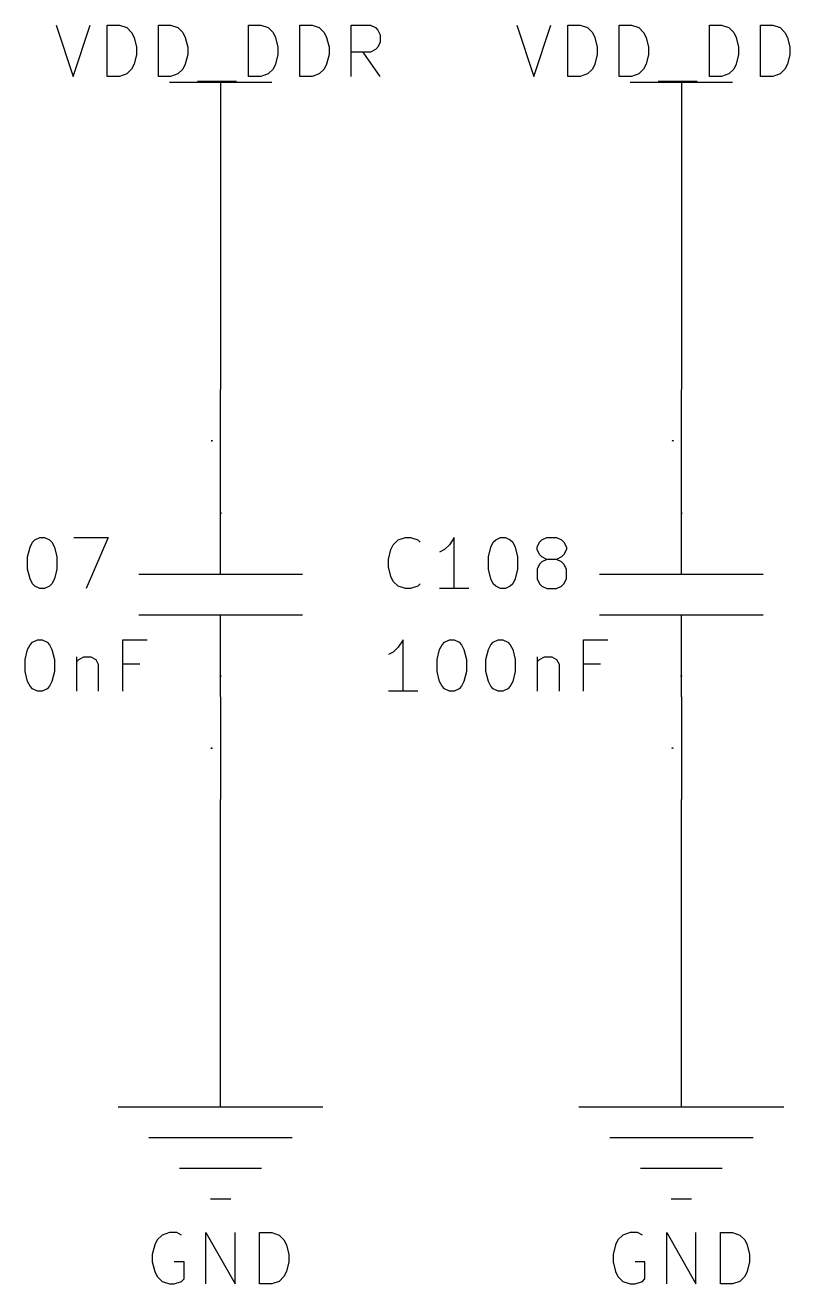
# Model space of a CAD drawing. Header units: millimetres. Extents: x 3 to 246, y -195 to -4.
# Drawn here: x 198.35 to 217.32, y -38.68 to -7.47 of the extents above; entities that cross this region are included whole.
import ezdxf

# ---------------------------------------------------------------- set-up
doc = ezdxf.new("R2010")
doc.units = ezdxf.units.MM
for name, color, linetype in [('GREENSIXTYFIVE', 129, 'CONTINUOUS'), ('LIGHTGREEN', 92, 'CONTINUOUS'), ('LIGHTRED', 12, 'CONTINUOUS'), ('RED', 14, 'CONTINUOUS')]:
    doc.layers.add(name, color=color, linetype=linetype)

msp = doc.modelspace()

# ---------------------------------------------------------------- linework, layer by layer
at = {"layer": 'GREENSIXTYFIVE', "linetype": 'CONTINUOUS'}
for p, q in [((199.1178, -7.4744), (199.5411, -8.7444)), ((199.5411, -8.7444), (199.9645, -7.4744)), ((200.3878, -8.7444), (200.3878, -7.4744)), ((200.3878, -7.4744), (200.6902, -7.4744)), ((200.6902, -7.4744), (200.8716, -7.5349)), ((201.6578, -8.7444), (201.6578, -7.4744)), ((201.6578, -7.4744), (201.9602, -7.4744)), ((201.9602, -7.4744), (202.1416, -7.5349)), ((203.8954, -8.7444), (203.8954, -7.4744)), ((203.8954, -7.4744), (204.1978, -7.4744)), ((204.1978, -7.4744), (204.3792, -7.5349)), ((205.1654, -8.7444), (205.1654, -7.4744)), ((205.1654, -7.4744), (205.4678, -7.4744)), ((205.4678, -7.4744), (205.6492, -7.5349)), ((206.4354, -8.7444), (206.4354, -7.4744)), ((206.4354, -7.4744), (206.9192, -7.4744)), ((206.9192, -7.4744), (207.0402, -7.5349)), ((210.5478, -7.4744), (210.9711, -8.7444)), ((210.9711, -8.7444), (211.3945, -7.4744)), ((211.8178, -8.7444), (211.8178, -7.4744)), ((211.8178, -7.4744), (212.1202, -7.4744)), ((212.1202, -7.4744), (212.3016, -7.5349)), ((213.0878, -8.7444), (213.0878, -7.4744)), ((213.0878, -7.4744), (213.3902, -7.4744)), ((213.3902, -7.4744), (213.5716, -7.5349)), ((215.3254, -8.7444), (215.3254, -7.4744)), ((215.3254, -7.4744), (215.6278, -7.4744)), ((215.6278, -7.4744), (215.8092, -7.5349)), ((216.5954, -8.7444), (216.5954, -7.4744)), ((216.5954, -7.4744), (216.8978, -7.4744)), ((216.8978, -7.4744), (217.0792, -7.5349)), ((200.8716, -7.5349), (200.9926, -7.6559)), ((200.9926, -7.6559), (201.0531, -7.7768)), ((201.0531, -7.7768), (201.1135, -8.0187)), ((202.1416, -7.5349), (202.2626, -7.6559)), ((202.2626, -7.6559), (202.3231, -7.7768)), ((202.3231, -7.7768), (202.3835, -8.0187)), ((204.3792, -7.5349), (204.5002, -7.6559)), ((204.5002, -7.6559), (204.5607, -7.7768)), ((204.5607, -7.7768), (204.6211, -8.0187)), ((205.6492, -7.5349), (205.7702, -7.6559)), ((205.7702, -7.6559), (205.8307, -7.7768)), ((205.8307, -7.7768), (205.8911, -8.0187)), ((207.0402, -7.5349), (207.1007, -7.5954)), ((207.1007, -7.5954), (207.1611, -7.7163)), ((207.1611, -7.7163), (207.1611, -7.8978)), ((212.3016, -7.5349), (212.4226, -7.6559)), ((212.4226, -7.6559), (212.4831, -7.7768)), ((212.4831, -7.7768), (212.5435, -8.0187)), ((213.5716, -7.5349), (213.6926, -7.6559)), ((213.6926, -7.6559), (213.7531, -7.7768)), ((213.7531, -7.7768), (213.8135, -8.0187)), ((215.8092, -7.5349), (215.9302, -7.6559)), ((215.9302, -7.6559), (215.9907, -7.7768)), ((215.9907, -7.7768), (216.0511, -8.0187)), ((217.0792, -7.5349), (217.2002, -7.6559)), ((217.2002, -7.6559), (217.2607, -7.7768)), ((217.2607, -7.7768), (217.3211, -8.0187)), ((201.1135, -8.0187), (201.1135, -8.2001)), ((202.3835, -8.0187), (202.3835, -8.2001)), ((204.6211, -8.0187), (204.6211, -8.2001)), ((205.8911, -8.0187), (205.8911, -8.2001)), ((207.0402, -8.0792), (206.9192, -8.1397)), ((207.1007, -8.0187), (207.0402, -8.0792)), ((207.1611, -7.8978), (207.1007, -8.0187)), ((212.5435, -8.0187), (212.5435, -8.2001)), ((213.8135, -8.0187), (213.8135, -8.2001)), ((216.0511, -8.0187), (216.0511, -8.2001)), ((217.3211, -8.0187), (217.3211, -8.2001)), ((201.1135, -8.2001), (201.0531, -8.442)), ((202.3835, -8.2001), (202.3231, -8.442)), ((204.6211, -8.2001), (204.5607, -8.442)), ((205.8911, -8.2001), (205.8307, -8.442)), ((206.9192, -8.1397), (206.4354, -8.1397)), ((207.1611, -8.7444), (206.7378, -8.1397)), ((212.5435, -8.2001), (212.4831, -8.442)), ((213.8135, -8.2001), (213.7531, -8.442)), ((216.0511, -8.2001), (215.9907, -8.442)), ((217.3211, -8.2001), (217.2607, -8.442)), ((200.8716, -8.684), (200.6902, -8.7444)), ((200.9926, -8.563), (200.8716, -8.684)), ((201.0531, -8.442), (200.9926, -8.563)), ((202.1416, -8.684), (201.9602, -8.7444)), ((202.2626, -8.563), (202.1416, -8.684)), ((202.3231, -8.442), (202.2626, -8.563)), ((204.3792, -8.684), (204.1978, -8.7444)), ((204.5002, -8.563), (204.3792, -8.684)), ((204.5607, -8.442), (204.5002, -8.563)), ((205.6492, -8.684), (205.4678, -8.7444)), ((205.7702, -8.563), (205.6492, -8.684)), ((205.8307, -8.442), (205.7702, -8.563)), ((212.3016, -8.684), (212.1202, -8.7444)), ((212.4226, -8.563), (212.3016, -8.684)), ((212.4831, -8.442), (212.4226, -8.563)), ((213.5716, -8.684), (213.3902, -8.7444)), ((213.6926, -8.563), (213.5716, -8.684)), ((213.7531, -8.442), (213.6926, -8.563)), ((215.8092, -8.684), (215.6278, -8.7444)), ((215.9302, -8.563), (215.8092, -8.684)), ((215.9907, -8.442), (215.9302, -8.563)), ((217.0792, -8.684), (216.8978, -8.7444)), ((217.2002, -8.563), (217.0792, -8.684)), ((217.2607, -8.442), (217.2002, -8.563)), ((200.6902, -8.7444), (200.3878, -8.7444)), ((201.9602, -8.7444), (201.6578, -8.7444)), ((202.6255, -8.8654), (203.5931, -8.8654)), ((204.1978, -8.7444), (203.8954, -8.7444)), ((205.4678, -8.7444), (205.1654, -8.7444)), ((212.1202, -8.7444), (211.8178, -8.7444)), ((213.3902, -8.7444), (213.0878, -8.7444)), ((214.0555, -8.8654), (215.0231, -8.8654)), ((215.6278, -8.7444), (215.3254, -8.7444)), ((216.8978, -8.7444), (216.5954, -8.7444)), ((203.2118, -19.5701), (203.1864, -19.5701)), ((203.1864, -19.5701), (203.19, -19.5725)), ((203.2118, -19.5701), (203.1864, -19.5701)), ((203.1864, -19.5701), (203.19, -19.5725)), ((203.19, -19.5725), (203.1924, -19.5749)), ((203.19, -19.5725), (203.1924, -19.5749)), ((203.1924, -19.5749), (203.1936, -19.5773)), ((203.1924, -19.5749), (203.1936, -19.5773)), ((203.2118, -19.5628), (203.2118, -19.5773)), ((203.2118, -19.5628), (203.2118, -19.5773)), ((214.6418, -19.5701), (214.6164, -19.5701)), ((214.6164, -19.5701), (214.62, -19.5725)), ((214.6418, -19.5701), (214.6164, -19.5701)), ((214.6164, -19.5701), (214.62, -19.5725)), ((214.62, -19.5725), (214.6224, -19.5749)), ((214.62, -19.5725), (214.6224, -19.5749)), ((214.6224, -19.5749), (214.6236, -19.5773)), ((214.6224, -19.5749), (214.6236, -19.5773)), ((214.6418, -19.5628), (214.6418, -19.5773)), ((214.6418, -19.5628), (214.6418, -19.5773)), ((198.5335, -20.2954), (198.594, -20.2349)), ((198.5335, -20.2954), (198.594, -20.2349)), ((198.594, -20.2349), (198.7149, -20.1744)), ((198.594, -20.2349), (198.7149, -20.1744)), ((198.7149, -20.1744), (198.8359, -20.1744)), ((198.7149, -20.1744), (198.8359, -20.1744)), ((198.8359, -20.1744), (198.9568, -20.2349)), ((198.8359, -20.1744), (198.9568, -20.2349)), ((198.9568, -20.2349), (199.0173, -20.2954)), ((198.9568, -20.2349), (199.0173, -20.2954)), ((199.5616, -20.1744), (200.4082, -20.1744)), ((199.5616, -20.1744), (200.4082, -20.1744)), ((200.4082, -20.1744), (199.864, -21.4444)), ((200.4082, -20.1744), (199.864, -21.4444)), ((207.484, -20.3559), (207.605, -20.2349)), ((207.484, -20.3559), (207.605, -20.2349)), ((207.605, -20.2349), (207.7864, -20.1744)), ((207.605, -20.2349), (207.7864, -20.1744)), ((207.7864, -20.1744), (207.9073, -20.1744)), ((207.7864, -20.1744), (207.9073, -20.1744)), ((207.9073, -20.1744), (208.0888, -20.2349)), ((207.9073, -20.1744), (208.0888, -20.2349)), ((208.0888, -20.2349), (208.1492, -20.2954)), ((208.0888, -20.2349), (208.1492, -20.2954)), ((208.9959, -20.1744), (208.875, -20.3559)), ((208.9959, -20.1744), (208.875, -20.3559)), ((208.9959, -21.4444), (208.9959, -20.1744)), ((208.9959, -21.4444), (208.9959, -20.1744)), ((209.9635, -20.2954), (210.024, -20.2349)), ((209.9635, -20.2954), (210.024, -20.2349)), ((210.024, -20.2349), (210.1449, -20.1744)), ((210.024, -20.2349), (210.1449, -20.1744)), ((210.1449, -20.1744), (210.2659, -20.1744)), ((210.1449, -20.1744), (210.2659, -20.1744)), ((210.2659, -20.1744), (210.3868, -20.2349)), ((210.2659, -20.1744), (210.3868, -20.2349)), ((210.3868, -20.2349), (210.4473, -20.2954)), ((210.3868, -20.2349), (210.4473, -20.2954)), ((211.1125, -20.2954), (211.173, -20.2349)), ((211.1125, -20.2954), (211.173, -20.2349)), ((211.173, -20.2349), (211.294, -20.1744)), ((211.173, -20.2349), (211.294, -20.1744)), ((211.294, -20.1744), (211.5359, -20.1744)), ((211.294, -20.1744), (211.5359, -20.1744)), ((211.5359, -20.1744), (211.6568, -20.2349)), ((211.5359, -20.1744), (211.6568, -20.2349)), ((211.6568, -20.2349), (211.7173, -20.2954)), ((211.6568, -20.2349), (211.7173, -20.2954)), ((198.4126, -20.6582), (198.473, -20.4163)), ((198.4126, -20.6582), (198.473, -20.4163)), ((198.473, -20.4163), (198.5335, -20.2954)), ((198.473, -20.4163), (198.5335, -20.2954)), ((199.0173, -20.2954), (199.0778, -20.4163)), ((199.0173, -20.2954), (199.0778, -20.4163)), ((199.0778, -20.4163), (199.1383, -20.6582)), ((199.0778, -20.4163), (199.1383, -20.6582)), ((207.3631, -20.7187), (207.4235, -20.4768)), ((207.3631, -20.7187), (207.4235, -20.4768)), ((207.4235, -20.4768), (207.484, -20.3559)), ((207.4235, -20.4768), (207.484, -20.3559)), ((208.754, -20.4768), (208.6331, -20.5373)), ((208.754, -20.4768), (208.6331, -20.5373)), ((208.875, -20.3559), (208.754, -20.4768)), ((208.875, -20.3559), (208.754, -20.4768)), ((209.8426, -20.6582), (209.903, -20.4163)), ((209.8426, -20.6582), (209.903, -20.4163)), ((209.903, -20.4163), (209.9635, -20.2954)), ((209.903, -20.4163), (209.9635, -20.2954)), ((210.4473, -20.2954), (210.5078, -20.4163)), ((210.4473, -20.2954), (210.5078, -20.4163)), ((210.5078, -20.4163), (210.5683, -20.6582)), ((210.5078, -20.4163), (210.5683, -20.6582)), ((211.0521, -20.4163), (211.1125, -20.2954)), ((211.0521, -20.4163), (211.1125, -20.2954)), ((211.0521, -20.4768), (211.0521, -20.4163)), ((211.0521, -20.4768), (211.0521, -20.4163)), ((211.1125, -20.5978), (211.0521, -20.4768)), ((211.1125, -20.5978), (211.0521, -20.4768)), ((211.7173, -20.2954), (211.7778, -20.4163)), ((211.7173, -20.2954), (211.7778, -20.4163)), ((211.7778, -20.4768), (211.7173, -20.5978)), ((211.7778, -20.4768), (211.7173, -20.5978)), ((211.7778, -20.4163), (211.7778, -20.4768)), ((211.7778, -20.4163), (211.7778, -20.4768)), ((198.4126, -20.9606), (198.4126, -20.6582)), ((198.4126, -20.9606), (198.4126, -20.6582)), ((199.1383, -20.6582), (199.1383, -20.9606)), ((199.1383, -20.6582), (199.1383, -20.9606)), ((207.3631, -20.9001), (207.3631, -20.7187)), ((207.3631, -20.9001), (207.3631, -20.7187)), ((207.4235, -21.142), (207.3631, -20.9001)), ((207.4235, -21.142), (207.3631, -20.9001)), ((209.8426, -20.9606), (209.8426, -20.6582)), ((209.8426, -20.9606), (209.8426, -20.6582)), ((210.5683, -20.6582), (210.5683, -20.9606)), ((210.5683, -20.6582), (210.5683, -20.9606)), ((211.1125, -20.8397), (211.0521, -20.9606)), ((211.1125, -20.8397), (211.0521, -20.9606)), ((211.173, -20.6582), (211.1125, -20.5978)), ((211.173, -20.6582), (211.1125, -20.5978)), ((211.173, -20.7792), (211.1125, -20.8397)), ((211.173, -20.7792), (211.1125, -20.8397)), ((211.294, -20.7187), (211.173, -20.6582)), ((211.294, -20.7187), (211.173, -20.6582)), ((211.294, -20.7187), (211.173, -20.7792)), ((211.294, -20.7187), (211.173, -20.7792)), ((211.5359, -20.7187), (211.294, -20.7187)), ((211.5359, -20.7187), (211.294, -20.7187)), ((211.6568, -20.6582), (211.5359, -20.7187)), ((211.6568, -20.6582), (211.5359, -20.7187)), ((211.6568, -20.7792), (211.5359, -20.7187)), ((211.6568, -20.7792), (211.5359, -20.7187)), ((211.7173, -20.5978), (211.6568, -20.6582)), ((211.7173, -20.5978), (211.6568, -20.6582)), ((211.7173, -20.8397), (211.6568, -20.7792)), ((211.7173, -20.8397), (211.6568, -20.7792)), ((211.7778, -20.9606), (211.7173, -20.8397)), ((211.7778, -20.9606), (211.7173, -20.8397)), ((198.473, -21.2025), (198.4126, -20.9606)), ((198.473, -21.2025), (198.4126, -20.9606)), ((198.5335, -21.3235), (198.473, -21.2025)), ((198.5335, -21.3235), (198.473, -21.2025)), ((199.0778, -21.2025), (199.0173, -21.3235)), ((199.0778, -21.2025), (199.0173, -21.3235)), ((199.1383, -20.9606), (199.0778, -21.2025)), ((199.1383, -20.9606), (199.0778, -21.2025)), ((207.484, -21.263), (207.4235, -21.142)), ((207.484, -21.263), (207.4235, -21.142)), ((209.903, -21.2025), (209.8426, -20.9606)), ((209.903, -21.2025), (209.8426, -20.9606)), ((209.9635, -21.3235), (209.903, -21.2025)), ((209.9635, -21.3235), (209.903, -21.2025)), ((210.5078, -21.2025), (210.4473, -21.3235)), ((210.5078, -21.2025), (210.4473, -21.3235)), ((210.5683, -20.9606), (210.5078, -21.2025)), ((210.5683, -20.9606), (210.5078, -21.2025)), ((211.0521, -20.9606), (211.0521, -21.2025)), ((211.0521, -20.9606), (211.0521, -21.2025)), ((211.0521, -21.2025), (211.1125, -21.3235)), ((211.0521, -21.2025), (211.1125, -21.3235)), ((211.7173, -21.3235), (211.7778, -21.2025)), ((211.7173, -21.3235), (211.7778, -21.2025)), ((211.7778, -21.2025), (211.7778, -20.9606)), ((211.7778, -21.2025), (211.7778, -20.9606)), ((198.594, -21.384), (198.5335, -21.3235)), ((198.594, -21.384), (198.5335, -21.3235)), ((198.7149, -21.4444), (198.594, -21.384)), ((198.7149, -21.4444), (198.594, -21.384)), ((198.8359, -21.4444), (198.7149, -21.4444)), ((198.8359, -21.4444), (198.7149, -21.4444)), ((198.9568, -21.384), (198.8359, -21.4444)), ((198.9568, -21.384), (198.8359, -21.4444)), ((199.0173, -21.3235), (198.9568, -21.384)), ((199.0173, -21.3235), (198.9568, -21.384)), ((207.605, -21.384), (207.484, -21.263)), ((207.605, -21.384), (207.484, -21.263)), ((207.7864, -21.4444), (207.605, -21.384)), ((207.7864, -21.4444), (207.605, -21.384)), ((207.9073, -21.4444), (207.7864, -21.4444)), ((207.9073, -21.4444), (207.7864, -21.4444)), ((208.0888, -21.384), (207.9073, -21.4444)), ((208.0888, -21.384), (207.9073, -21.4444)), ((208.1492, -21.3235), (208.0888, -21.384)), ((208.1492, -21.3235), (208.0888, -21.384)), ((209.3588, -21.4444), (208.6331, -21.4444)), ((209.3588, -21.4444), (208.6331, -21.4444)), ((210.024, -21.384), (209.9635, -21.3235)), ((210.024, -21.384), (209.9635, -21.3235)), ((210.1449, -21.4444), (210.024, -21.384)), ((210.1449, -21.4444), (210.024, -21.384)), ((210.2659, -21.4444), (210.1449, -21.4444)), ((210.2659, -21.4444), (210.1449, -21.4444)), ((210.3868, -21.384), (210.2659, -21.4444)), ((210.3868, -21.384), (210.2659, -21.4444)), ((210.4473, -21.3235), (210.3868, -21.384)), ((210.4473, -21.3235), (210.3868, -21.384)), ((211.1125, -21.3235), (211.173, -21.384)), ((211.1125, -21.3235), (211.173, -21.384)), ((211.173, -21.384), (211.294, -21.4444)), ((211.173, -21.384), (211.294, -21.4444)), ((211.294, -21.4444), (211.5359, -21.4444)), ((211.294, -21.4444), (211.5359, -21.4444)), ((211.5359, -21.4444), (211.6568, -21.384)), ((211.5359, -21.4444), (211.6568, -21.384)), ((211.6568, -21.384), (211.7173, -21.3235)), ((211.6568, -21.384), (211.7173, -21.3235)), ((198.473, -22.8354), (198.5335, -22.7749)), ((198.473, -22.8354), (198.5335, -22.7749)), ((198.5335, -22.7749), (198.6544, -22.7144)), ((198.5335, -22.7749), (198.6544, -22.7144)), ((198.6544, -22.7144), (198.7754, -22.7144)), ((198.6544, -22.7144), (198.7754, -22.7144)), ((198.7754, -22.7144), (198.8963, -22.7749)), ((198.7754, -22.7144), (198.8963, -22.7749)), ((198.8963, -22.7749), (198.9568, -22.8354)), ((198.8963, -22.7749), (198.9568, -22.8354)), ((200.771, -23.9844), (200.771, -22.7144)), ((200.771, -22.7144), (201.3758, -22.7144)), ((200.771, -23.9844), (200.771, -22.7144)), ((200.771, -22.7144), (201.3758, -22.7144)), ((207.7259, -22.7144), (207.605, -22.8959)), ((207.7259, -22.7144), (207.605, -22.8959)), ((207.7259, -23.9844), (207.7259, -22.7144)), ((207.7259, -23.9844), (207.7259, -22.7144)), ((208.6935, -22.8354), (208.754, -22.7749)), ((208.6935, -22.8354), (208.754, -22.7749)), ((208.754, -22.7749), (208.8749, -22.7144)), ((208.754, -22.7749), (208.8749, -22.7144)), ((208.8749, -22.7144), (208.9959, -22.7144)), ((208.8749, -22.7144), (208.9959, -22.7144)), ((208.9959, -22.7144), (209.1168, -22.7749)), ((208.9959, -22.7144), (209.1168, -22.7749)), ((209.1168, -22.7749), (209.1773, -22.8354)), ((209.1168, -22.7749), (209.1773, -22.8354)), ((209.903, -22.8354), (209.9635, -22.7749)), ((209.903, -22.8354), (209.9635, -22.7749)), ((209.9635, -22.7749), (210.0844, -22.7144)), ((209.9635, -22.7749), (210.0844, -22.7144)), ((210.0844, -22.7144), (210.2054, -22.7144)), ((210.0844, -22.7144), (210.2054, -22.7144)), ((210.2054, -22.7144), (210.3263, -22.7749)), ((210.2054, -22.7144), (210.3263, -22.7749)), ((210.3263, -22.7749), (210.3868, -22.8354)), ((210.3263, -22.7749), (210.3868, -22.8354)), ((212.201, -23.9844), (212.201, -22.7144)), ((212.201, -22.7144), (212.8058, -22.7144)), ((212.201, -23.9844), (212.201, -22.7144)), ((212.201, -22.7144), (212.8058, -22.7144)), ((198.3521, -23.1982), (198.4125, -22.9563)), ((198.3521, -23.1982), (198.4125, -22.9563)), ((198.4125, -22.9563), (198.473, -22.8354)), ((198.4125, -22.9563), (198.473, -22.8354)), ((198.9568, -22.8354), (199.0173, -22.9563)), ((198.9568, -22.8354), (199.0173, -22.9563)), ((199.0173, -22.9563), (199.0778, -23.1982)), ((199.0173, -22.9563), (199.0778, -23.1982)), ((207.484, -23.0168), (207.3631, -23.0773)), ((207.484, -23.0168), (207.3631, -23.0773)), ((207.605, -22.8959), (207.484, -23.0168)), ((207.605, -22.8959), (207.484, -23.0168)), ((208.5726, -23.1982), (208.633, -22.9563)), ((208.5726, -23.1982), (208.633, -22.9563)), ((208.633, -22.9563), (208.6935, -22.8354)), ((208.633, -22.9563), (208.6935, -22.8354)), ((209.1773, -22.8354), (209.2378, -22.9563)), ((209.1773, -22.8354), (209.2378, -22.9563)), ((209.2378, -22.9563), (209.2983, -23.1982)), ((209.2378, -22.9563), (209.2983, -23.1982)), ((209.7821, -23.1982), (209.8425, -22.9563)), ((209.7821, -23.1982), (209.8425, -22.9563)), ((209.8425, -22.9563), (209.903, -22.8354)), ((209.8425, -22.9563), (209.903, -22.8354)), ((210.3868, -22.8354), (210.4473, -22.9563)), ((210.3868, -22.8354), (210.4473, -22.9563)), ((210.4473, -22.9563), (210.5078, -23.1982)), ((210.4473, -22.9563), (210.5078, -23.1982)), ((198.3521, -23.5006), (198.3521, -23.1982)), ((198.3521, -23.5006), (198.3521, -23.1982)), ((199.0778, -23.1982), (199.0778, -23.5006)), ((199.0778, -23.1982), (199.0778, -23.5006)), ((199.622, -23.1378), (199.622, -23.9844)), ((199.622, -23.1378), (199.622, -23.9844)), ((199.622, -23.2587), (199.6825, -23.1982)), ((199.622, -23.2587), (199.6825, -23.1982)), ((199.6825, -23.1982), (199.8035, -23.1378)), ((199.6825, -23.1982), (199.8035, -23.1378)), ((199.8035, -23.1378), (199.9849, -23.1378)), ((199.8035, -23.1378), (199.9849, -23.1378)), ((199.9849, -23.1378), (200.1058, -23.1982)), ((199.9849, -23.1378), (200.1058, -23.1982)), ((200.1058, -23.1982), (200.1663, -23.3192)), ((200.1058, -23.1982), (200.1663, -23.3192)), ((200.1663, -23.3192), (200.1663, -23.9844)), ((200.1663, -23.3192), (200.1663, -23.9844)), ((201.1944, -23.3192), (200.771, -23.3192)), ((201.1944, -23.3192), (200.771, -23.3192)), ((208.5726, -23.5006), (208.5726, -23.1982)), ((208.5726, -23.5006), (208.5726, -23.1982)), ((209.2983, -23.1982), (209.2983, -23.5006)), ((209.2983, -23.1982), (209.2983, -23.5006)), ((209.7821, -23.5006), (209.7821, -23.1982)), ((209.7821, -23.5006), (209.7821, -23.1982)), ((210.5078, -23.1982), (210.5078, -23.5006)), ((210.5078, -23.1982), (210.5078, -23.5006)), ((211.052, -23.1378), (211.052, -23.9844)), ((211.052, -23.1378), (211.052, -23.9844)), ((211.052, -23.2587), (211.1125, -23.1982)), ((211.052, -23.2587), (211.1125, -23.1982)), ((211.1125, -23.1982), (211.2335, -23.1378)), ((211.1125, -23.1982), (211.2335, -23.1378)), ((211.2335, -23.1378), (211.4149, -23.1378)), ((211.2335, -23.1378), (211.4149, -23.1378)), ((211.4149, -23.1378), (211.5358, -23.1982)), ((211.4149, -23.1378), (211.5358, -23.1982)), ((211.5358, -23.1982), (211.5963, -23.3192)), ((211.5358, -23.1982), (211.5963, -23.3192)), ((211.5963, -23.3192), (211.5963, -23.9844)), ((211.5963, -23.3192), (211.5963, -23.9844)), ((212.6244, -23.3192), (212.201, -23.3192)), ((212.6244, -23.3192), (212.201, -23.3192)), ((198.4125, -23.7425), (198.3521, -23.5006)), ((198.4125, -23.7425), (198.3521, -23.5006)), ((199.0778, -23.5006), (199.0173, -23.7425)), ((199.0778, -23.5006), (199.0173, -23.7425)), ((203.1864, -23.6074), (203.1876, -23.605)), ((203.1864, -23.6074), (203.1876, -23.605)), ((203.1864, -23.6135), (203.1864, -23.6074)), ((203.1864, -23.6135), (203.1864, -23.6074)), ((203.1876, -23.6159), (203.1864, -23.6135)), ((203.1876, -23.6159), (203.1864, -23.6135)), ((203.1876, -23.605), (203.1888, -23.6038)), ((203.1876, -23.605), (203.1888, -23.6038)), ((203.1888, -23.6171), (203.1876, -23.6159)), ((203.1888, -23.6171), (203.1876, -23.6159)), ((203.1888, -23.6038), (203.1912, -23.6026)), ((203.1888, -23.6038), (203.1912, -23.6026)), ((203.1912, -23.6026), (203.1936, -23.6026)), ((203.1912, -23.6026), (203.1936, -23.6026)), ((203.1936, -23.6026), (203.1972, -23.6038)), ((203.1936, -23.6026), (203.1972, -23.6038)), ((203.1972, -23.6038), (203.2118, -23.6183)), ((203.1972, -23.6038), (203.2118, -23.6183)), ((203.2118, -23.6183), (203.2118, -23.6026)), ((203.2118, -23.6183), (203.2118, -23.6026)), ((208.633, -23.7425), (208.5726, -23.5006)), ((208.633, -23.7425), (208.5726, -23.5006)), ((209.2983, -23.5006), (209.2378, -23.7425)), ((209.2983, -23.5006), (209.2378, -23.7425)), ((209.8425, -23.7425), (209.7821, -23.5006)), ((209.8425, -23.7425), (209.7821, -23.5006)), ((210.5078, -23.5006), (210.4473, -23.7425)), ((210.5078, -23.5006), (210.4473, -23.7425)), ((214.6164, -23.6074), (214.6176, -23.605)), ((214.6164, -23.6074), (214.6176, -23.605)), ((214.6164, -23.6135), (214.6164, -23.6074)), ((214.6164, -23.6135), (214.6164, -23.6074)), ((214.6176, -23.6159), (214.6164, -23.6135)), ((214.6176, -23.6159), (214.6164, -23.6135)), ((214.6176, -23.605), (214.6188, -23.6038)), ((214.6176, -23.605), (214.6188, -23.6038)), ((214.6188, -23.6171), (214.6176, -23.6159)), ((214.6188, -23.6171), (214.6176, -23.6159)), ((214.6188, -23.6038), (214.6212, -23.6026)), ((214.6188, -23.6038), (214.6212, -23.6026)), ((214.6212, -23.6026), (214.6236, -23.6026)), ((214.6212, -23.6026), (214.6236, -23.6026)), ((214.6236, -23.6026), (214.6272, -23.6038)), ((214.6236, -23.6026), (214.6272, -23.6038)), ((214.6272, -23.6038), (214.6418, -23.6183)), ((214.6272, -23.6038), (214.6418, -23.6183)), ((214.6418, -23.6183), (214.6418, -23.6026)), ((214.6418, -23.6183), (214.6418, -23.6026)), ((198.473, -23.8635), (198.4125, -23.7425)), ((198.473, -23.8635), (198.4125, -23.7425)), ((198.5335, -23.924), (198.473, -23.8635)), ((198.5335, -23.924), (198.473, -23.8635)), ((198.6544, -23.9844), (198.5335, -23.924)), ((198.6544, -23.9844), (198.5335, -23.924)), ((198.7754, -23.9844), (198.6544, -23.9844)), ((198.7754, -23.9844), (198.6544, -23.9844)), ((198.8963, -23.924), (198.7754, -23.9844)), ((198.8963, -23.924), (198.7754, -23.9844)), ((198.9568, -23.8635), (198.8963, -23.924)), ((198.9568, -23.8635), (198.8963, -23.924)), ((199.0173, -23.7425), (198.9568, -23.8635)), ((199.0173, -23.7425), (198.9568, -23.8635)), ((208.0888, -23.9844), (207.3631, -23.9844)), ((208.0888, -23.9844), (207.3631, -23.9844)), ((208.6935, -23.8635), (208.633, -23.7425)), ((208.6935, -23.8635), (208.633, -23.7425)), ((208.754, -23.924), (208.6935, -23.8635)), ((208.754, -23.924), (208.6935, -23.8635)), ((208.8749, -23.9844), (208.754, -23.924)), ((208.8749, -23.9844), (208.754, -23.924)), ((208.9959, -23.9844), (208.8749, -23.9844)), ((208.9959, -23.9844), (208.8749, -23.9844)), ((209.1168, -23.924), (208.9959, -23.9844)), ((209.1168, -23.924), (208.9959, -23.9844)), ((209.1773, -23.8635), (209.1168, -23.924)), ((209.1773, -23.8635), (209.1168, -23.924)), ((209.2378, -23.7425), (209.1773, -23.8635)), ((209.2378, -23.7425), (209.1773, -23.8635)), ((209.903, -23.8635), (209.8425, -23.7425)), ((209.903, -23.8635), (209.8425, -23.7425)), ((209.9635, -23.924), (209.903, -23.8635)), ((209.9635, -23.924), (209.903, -23.8635)), ((210.0844, -23.9844), (209.9635, -23.924)), ((210.0844, -23.9844), (209.9635, -23.924)), ((210.2054, -23.9844), (210.0844, -23.9844)), ((210.2054, -23.9844), (210.0844, -23.9844)), ((210.3263, -23.924), (210.2054, -23.9844)), ((210.3263, -23.924), (210.2054, -23.9844)), ((210.3868, -23.8635), (210.3263, -23.924)), ((210.3868, -23.8635), (210.3263, -23.924)), ((210.4473, -23.7425), (210.3868, -23.8635)), ((210.4473, -23.7425), (210.3868, -23.8635)), ((201.93, -37.4092), (201.7486, -37.4697)), ((202.1114, -37.4092), (201.93, -37.4092)), ((202.2324, -37.4697), (202.1114, -37.4092)), ((202.8371, -38.6792), (202.8371, -37.4092)), ((202.8371, -37.4092), (203.5628, -38.6792)), ((203.5628, -38.6792), (203.5628, -37.4092)), ((204.1676, -38.6792), (204.1676, -37.4092)), ((204.1676, -37.4092), (204.47, -37.4092)), ((204.47, -37.4092), (204.6514, -37.4697)), ((213.36, -37.4092), (213.1786, -37.4697)), ((213.5414, -37.4092), (213.36, -37.4092)), ((213.6624, -37.4697), (213.5414, -37.4092)), ((214.2671, -38.6792), (214.2671, -37.4092)), ((214.2671, -37.4092), (214.9928, -38.6792)), ((214.9928, -38.6792), (214.9928, -37.4092)), ((215.5976, -38.6792), (215.5976, -37.4092)), ((215.5976, -37.4092), (215.9, -37.4092)), ((215.9, -37.4092), (216.0814, -37.4697)), ((201.5671, -37.7116), (201.5067, -37.9535)), ((201.6276, -37.5907), (201.5671, -37.7116)), ((201.7486, -37.4697), (201.6276, -37.5907)), ((204.6514, -37.4697), (204.7724, -37.5907)), ((204.7724, -37.5907), (204.8329, -37.7116)), ((204.8329, -37.7116), (204.8933, -37.9535)), ((212.9971, -37.7116), (212.9367, -37.9535)), ((213.0576, -37.5907), (212.9971, -37.7116)), ((213.1786, -37.4697), (213.0576, -37.5907)), ((216.0814, -37.4697), (216.2024, -37.5907)), ((216.2024, -37.5907), (216.2629, -37.7116)), ((216.2629, -37.7116), (216.3233, -37.9535)), ((201.5067, -37.9535), (201.5067, -38.1349)), ((204.8933, -37.9535), (204.8933, -38.1349)), ((212.9367, -37.9535), (212.9367, -38.1349)), ((216.3233, -37.9535), (216.3233, -38.1349)), ((201.5067, -38.1349), (201.5671, -38.3768)), ((201.5671, -38.3768), (201.6276, -38.4978)), ((202.2928, -38.1349), (202.0509, -38.1349)), ((202.2928, -38.5583), (202.2928, -38.1349)), ((204.8329, -38.3768), (204.7724, -38.4978)), ((204.8933, -38.1349), (204.8329, -38.3768)), ((212.9367, -38.1349), (212.9971, -38.3768)), ((212.9971, -38.3768), (213.0576, -38.4978)), ((213.7228, -38.1349), (213.4809, -38.1349)), ((213.7228, -38.5583), (213.7228, -38.1349)), ((216.2629, -38.3768), (216.2024, -38.4978)), ((216.3233, -38.1349), (216.2629, -38.3768)), ((201.6276, -38.4978), (201.7486, -38.6188)), ((201.7486, -38.6188), (201.93, -38.6792)), ((201.93, -38.6792), (202.0509, -38.6792)), ((202.0509, -38.6792), (202.2324, -38.6188)), ((202.2324, -38.6188), (202.2928, -38.5583)), ((204.47, -38.6792), (204.1676, -38.6792)), ((204.6514, -38.6188), (204.47, -38.6792)), ((204.7724, -38.4978), (204.6514, -38.6188)), ((213.0576, -38.4978), (213.1786, -38.6188)), ((213.1786, -38.6188), (213.36, -38.6792)), ((213.36, -38.6792), (213.4809, -38.6792)), ((213.4809, -38.6792), (213.6624, -38.6188)), ((213.6624, -38.6188), (213.7228, -38.5583)), ((215.9, -38.6792), (215.5976, -38.6792)), ((216.0814, -38.6188), (215.9, -38.6792)), ((216.2024, -38.4978), (216.0814, -38.6188))]:
    msp.add_line(p, q, dxfattribs=at)
at = {"layer": 'LIGHTGREEN', "linetype": 'CONTINUOUS'}
for p, q in [((203.2, -11.43), (203.2, -16.51)), ((214.63, -11.43), (214.63, -16.51)), ((203.2, -31.75), (203.2, -26.67)), ((214.63, -31.75), (214.63, -26.67))]:
    msp.add_line(p, q, dxfattribs=at)
at = {"layer": 'LIGHTRED', "linetype": 'CONTINUOUS'}
for p, q in [((202.9937, -17.78), (202.9683, -17.78)), ((202.9683, -17.78), (202.9719, -17.7824)), ((202.9937, -17.78), (202.9683, -17.78)), ((202.9683, -17.78), (202.9719, -17.7824)), ((202.9719, -17.7824), (202.9743, -17.7848)), ((202.9719, -17.7824), (202.9743, -17.7848)), ((202.9743, -17.7848), (202.9755, -17.7872)), ((202.9743, -17.7848), (202.9755, -17.7872)), ((202.9937, -17.7727), (202.9937, -17.7872)), ((202.9937, -17.7727), (202.9937, -17.7872)), ((214.4237, -17.78), (214.3983, -17.78)), ((214.3983, -17.78), (214.4019, -17.7824)), ((214.4237, -17.78), (214.3983, -17.78)), ((214.3983, -17.78), (214.4019, -17.7824)), ((214.4019, -17.7824), (214.4043, -17.7848)), ((214.4019, -17.7824), (214.4043, -17.7848)), ((214.4043, -17.7848), (214.4055, -17.7872)), ((214.4043, -17.7848), (214.4055, -17.7872)), ((214.4237, -17.7727), (214.4237, -17.7872)), ((214.4237, -17.7727), (214.4237, -17.7872)), ((202.9683, -25.3975), (202.9695, -25.3951)), ((202.9683, -25.3975), (202.9695, -25.3951)), ((202.9683, -25.4036), (202.9683, -25.3975)), ((202.9683, -25.4036), (202.9683, -25.3975)), ((202.9695, -25.406), (202.9683, -25.4036)), ((202.9695, -25.406), (202.9683, -25.4036)), ((202.9695, -25.3951), (202.9707, -25.3939)), ((202.9695, -25.3951), (202.9707, -25.3939)), ((202.9707, -25.4072), (202.9695, -25.406)), ((202.9707, -25.4072), (202.9695, -25.406)), ((202.9707, -25.3939), (202.9731, -25.3927)), ((202.9707, -25.3939), (202.9731, -25.3927)), ((202.9731, -25.3927), (202.9755, -25.3927)), ((202.9731, -25.3927), (202.9755, -25.3927)), ((202.9755, -25.3927), (202.9791, -25.3939)), ((202.9755, -25.3927), (202.9791, -25.3939)), ((202.9791, -25.3939), (202.9937, -25.4084)), ((202.9791, -25.3939), (202.9937, -25.4084)), ((202.9937, -25.4084), (202.9937, -25.3927)), ((202.9937, -25.4084), (202.9937, -25.3927)), ((214.3983, -25.3975), (214.3995, -25.3951)), ((214.3983, -25.3975), (214.3995, -25.3951)), ((214.3983, -25.4036), (214.3983, -25.3975)), ((214.3983, -25.4036), (214.3983, -25.3975)), ((214.3995, -25.406), (214.3983, -25.4036)), ((214.3995, -25.406), (214.3983, -25.4036)), ((214.3995, -25.3951), (214.4007, -25.3939)), ((214.3995, -25.3951), (214.4007, -25.3939)), ((214.4007, -25.4072), (214.3995, -25.406)), ((214.4007, -25.4072), (214.3995, -25.406)), ((214.4007, -25.3939), (214.4031, -25.3927)), ((214.4007, -25.3939), (214.4031, -25.3927)), ((214.4031, -25.3927), (214.4055, -25.3927)), ((214.4031, -25.3927), (214.4055, -25.3927)), ((214.4055, -25.3927), (214.4091, -25.3939)), ((214.4055, -25.3927), (214.4091, -25.3939)), ((214.4091, -25.3939), (214.4237, -25.4084)), ((214.4091, -25.3939), (214.4237, -25.4084)), ((214.4237, -25.4084), (214.4237, -25.3927)), ((214.4237, -25.4084), (214.4237, -25.3927))]:
    msp.add_line(p, q, dxfattribs=at)
at = {"layer": 'RED', "linetype": 'CONTINUOUS'}
for p, q in [((201.93, -8.89), (204.47, -8.89)), ((203.2, -8.89), (203.2, -10.16)), ((213.36, -8.89), (215.9, -8.89)), ((214.63, -8.89), (214.63, -10.16)), ((203.2, -10.16), (203.2, -11.43)), ((214.63, -10.16), (214.63, -11.43)), ((203.2, -19.05), (203.2, -16.51)), ((203.2, -19.05), (203.2, -16.51)), ((214.63, -19.05), (214.63, -16.51)), ((214.63, -19.05), (214.63, -16.51)), ((203.2, -21.082), (203.2, -19.05)), ((214.63, -21.082), (214.63, -19.05)), ((201.168, -21.082), (205.232, -21.082)), ((212.598, -21.082), (216.662, -21.082)), ((205.232, -22.098), (201.168, -22.098)), ((203.2, -24.13), (203.2, -22.098)), ((216.662, -22.098), (212.598, -22.098)), ((214.63, -24.13), (214.63, -22.098)), ((203.2, -24.13), (203.2, -26.67)), ((203.2, -24.13), (203.2, -26.67)), ((214.63, -24.13), (214.63, -26.67)), ((214.63, -24.13), (214.63, -26.67)), ((203.2, -34.29), (203.2, -31.75)), ((214.63, -34.29), (214.63, -31.75)), ((200.66, -34.29), (205.74, -34.29)), ((212.09, -34.29), (217.17, -34.29)), ((201.422, -35.052), (204.978, -35.052)), ((212.852, -35.052), (216.408, -35.052)), ((202.184, -35.814), (204.216, -35.814)), ((213.614, -35.814), (215.646, -35.814)), ((202.946, -36.576), (203.454, -36.576)), ((214.376, -36.576), (214.884, -36.576))]:
    msp.add_line(p, q, dxfattribs=at)

doc.saveas('drawing.dxf')
